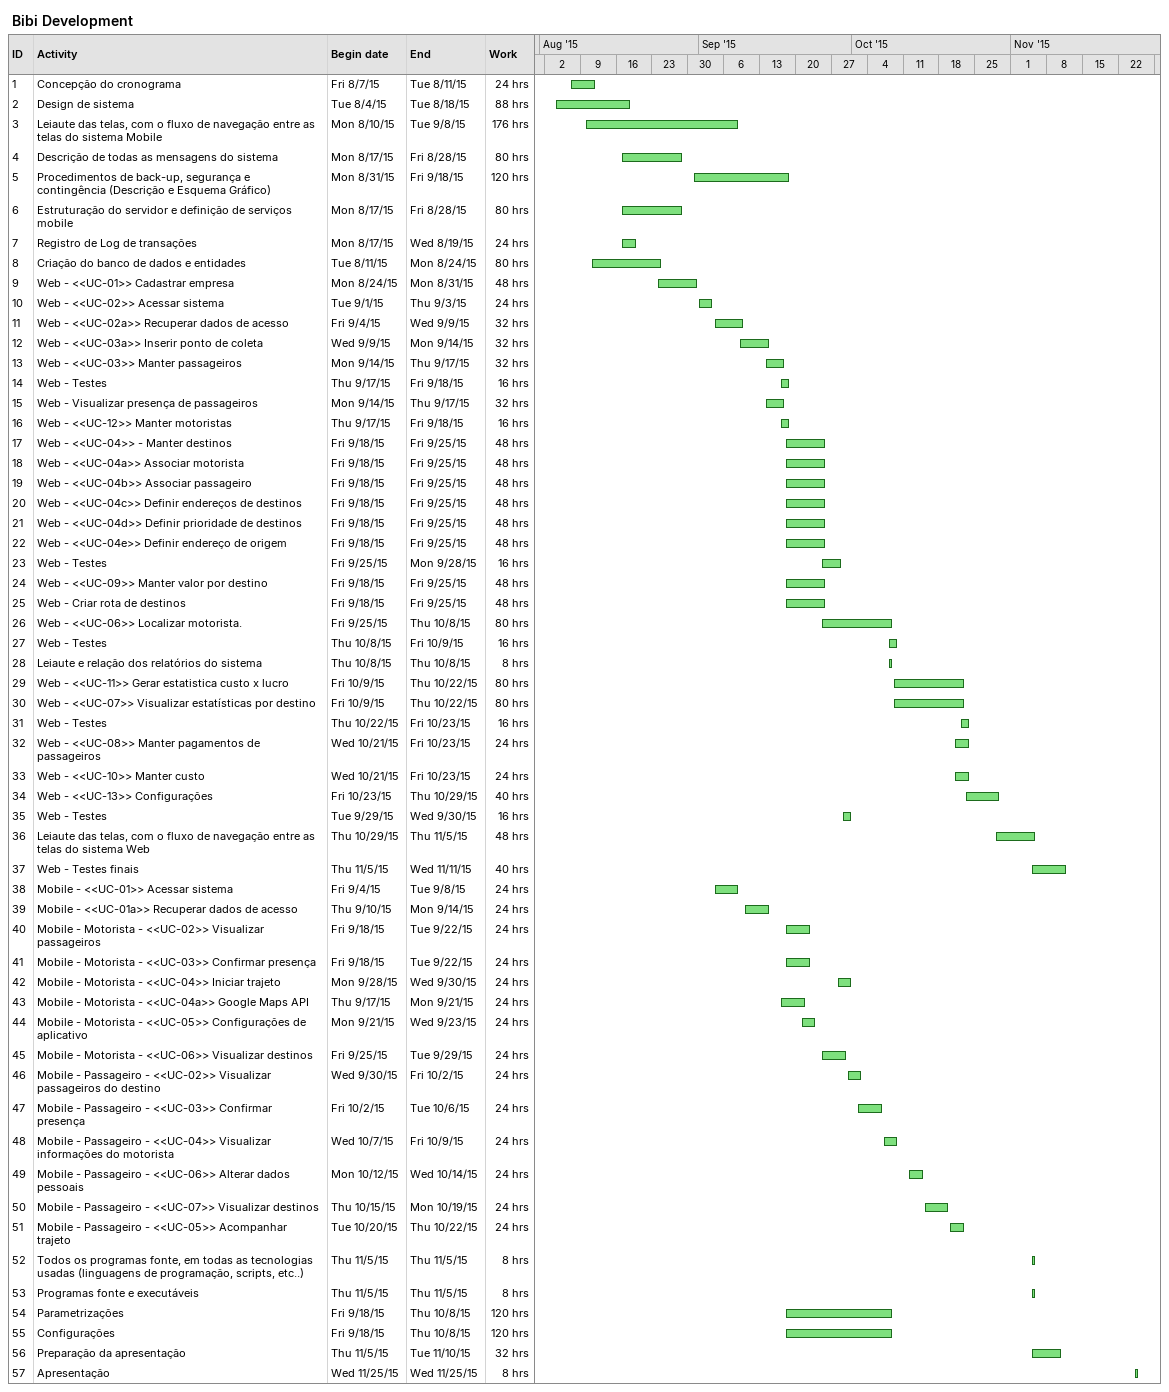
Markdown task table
Bibi Development

| ID | Task | Start | Finish | Work (h) |
|---|---|---|---|---|
| 1 | Concepção do cronograma | 2015-08-07 | 2015-08-11 | 24 |
| 2 | Design de sistema | 2015-08-04 | 2015-08-18 | 88 |
| 3 | Leiaute das telas, com o fluxo de navegação entre as telas do sistema Mobile | 2015-08-10 | 2015-09-08 | 176 |
| 4 | Descrição de todas as mensagens do sistema | 2015-08-17 | 2015-08-28 | 80 |
| 5 | Procedimentos de back-up, segurança e contingência (Descrição e Esquema Gráfico) | 2015-08-31 | 2015-09-18 | 120 |
| 6 | Estruturação do servidor e definição de serviços mobile | 2015-08-17 | 2015-08-28 | 80 |
| 7 | Registro de Log de transações | 2015-08-17 | 2015-08-19 | 24 |
| 8 | Criação do banco de dados e entidades | 2015-08-11 | 2015-08-24 | 80 |
| 9 | Web - <<UC-01>> Cadastrar empresa | 2015-08-24 | 2015-08-31 | 48 |
| 10 | Web - <<UC-02>> Acessar sistema | 2015-09-01 | 2015-09-03 | 24 |
| 11 | Web - <<UC-02a>> Recuperar dados de acesso | 2015-09-04 | 2015-09-09 | 32 |
| 12 | Web - <<UC-03a>> Inserir ponto de coleta | 2015-09-09 | 2015-09-14 | 32 |
| 13 | Web - <<UC-03>> Manter passageiros | 2015-09-14 | 2015-09-17 | 32 |
| 14 | Web - Testes | 2015-09-17 | 2015-09-18 | 16 |
| 15 | Web - Visualizar presença de passageiros | 2015-09-14 | 2015-09-17 | 32 |
| 16 | Web - <<UC-12>> Manter motoristas | 2015-09-17 | 2015-09-18 | 16 |
| 17 | Web - <<UC-04>> - Manter destinos | 2015-09-18 | 2015-09-25 | 48 |
| 18 | Web - <<UC-04a>> Associar motorista | 2015-09-18 | 2015-09-25 | 48 |
| 19 | Web - <<UC-04b>> Associar passageiro | 2015-09-18 | 2015-09-25 | 48 |
| 20 | Web - <<UC-04c>> Definir endereços de destinos | 2015-09-18 | 2015-09-25 | 48 |
| 21 | Web - <<UC-04d>> Definir prioridade de destinos | 2015-09-18 | 2015-09-25 | 48 |
| 22 | Web - <<UC-04e>> Definir endereço de origem | 2015-09-18 | 2015-09-25 | 48 |
| 23 | Web - Testes | 2015-09-25 | 2015-09-28 | 16 |
| 24 | Web - <<UC-09>> Manter valor por destino | 2015-09-18 | 2015-09-25 | 48 |
| 25 | Web - Criar rota de destinos | 2015-09-18 | 2015-09-25 | 48 |
| 26 | Web - <<UC-06>> Localizar motorista. | 2015-09-25 | 2015-10-08 | 80 |
| 27 | Web - Testes | 2015-10-08 | 2015-10-09 | 16 |
| 28 | Leiaute e relação dos relatórios do sistema | 2015-10-08 | 2015-10-08 | 8 |
| 29 | Web - <<UC-11>> Gerar estatistica custo x lucro | 2015-10-09 | 2015-10-22 | 80 |
| 30 | Web - <<UC-07>> Visualizar estatísticas por destino | 2015-10-09 | 2015-10-22 | 80 |
| 31 | Web - Testes | 2015-10-22 | 2015-10-23 | 16 |
| 32 | Web - <<UC-08>> Manter pagamentos de passageiros | 2015-10-21 | 2015-10-23 | 24 |
| 33 | Web - <<UC-10>> Manter custo | 2015-10-21 | 2015-10-23 | 24 |
| 34 | Web - <<UC-13>> Configurações | 2015-10-23 | 2015-10-29 | 40 |
| 35 | Web - Testes | 2015-09-29 | 2015-09-30 | 16 |
| 36 | Leiaute das telas, com o fluxo de navegação entre as telas do sistema Web | 2015-10-29 | 2015-11-05 | 48 |
| 37 | Web - Testes finais | 2015-11-05 | 2015-11-11 | 40 |
| 38 | Mobile - <<UC-01>> Acessar sistema | 2015-09-04 | 2015-09-08 | 24 |
| 39 | Mobile - <<UC-01a>> Recuperar dados de acesso | 2015-09-10 | 2015-09-14 | 24 |
| 40 | Mobile - Motorista - <<UC-02>> Visualizar passageiros | 2015-09-18 | 2015-09-22 | 24 |
| 41 | Mobile - Motorista - <<UC-03>> Confirmar presença | 2015-09-18 | 2015-09-22 | 24 |
| 42 | Mobile - Motorista - <<UC-04>> Iniciar trajeto | 2015-09-28 | 2015-09-30 | 24 |
| 43 | Mobile - Motorista - <<UC-04a>> Google Maps API | 2015-09-17 | 2015-09-21 | 24 |
| 44 | Mobile - Motorista - <<UC-05>> Configurações de aplicativo | 2015-09-21 | 2015-09-23 | 24 |
| 45 | Mobile - Motorista - <<UC-06>> Visualizar destinos | 2015-09-25 | 2015-09-29 | 24 |
| 46 | Mobile - Passageiro - <<UC-02>> Visualizar passageiros do destino | 2015-09-30 | 2015-10-02 | 24 |
| 47 | Mobile - Passageiro - <<UC-03>> Confirmar presença | 2015-10-02 | 2015-10-06 | 24 |
| 48 | Mobile - Passageiro - <<UC-04>> Visualizar informações do motorista | 2015-10-07 | 2015-10-09 | 24 |
| 49 | Mobile - Passageiro - <<UC-06>> Alterar dados pessoais | 2015-10-12 | 2015-10-14 | 24 |
| 50 | Mobile - Passageiro - <<UC-07>> Visualizar destinos | 2015-10-15 | 2015-10-19 | 24 |
| 51 | Mobile - Passageiro - <<UC-05>> Acompanhar trajeto | 2015-10-20 | 2015-10-22 | 24 |
| 52 | Todos os programas fonte, em todas as tecnologias usadas (linguagens de programação, scripts, etc..) | 2015-11-05 | 2015-11-05 | 8 |
| 53 | Programas fonte e executáveis | 2015-11-05 | 2015-11-05 | 8 |
| 54 | Parametrizações | 2015-09-18 | 2015-10-08 | 120 |
| 55 | Configurações | 2015-09-18 | 2015-10-08 | 120 |
| 56 | Preparação da apresentação | 2015-11-05 | 2015-11-10 | 32 |
| 57 | Apresentação | 2015-11-25 | 2015-11-25 | 8 |
